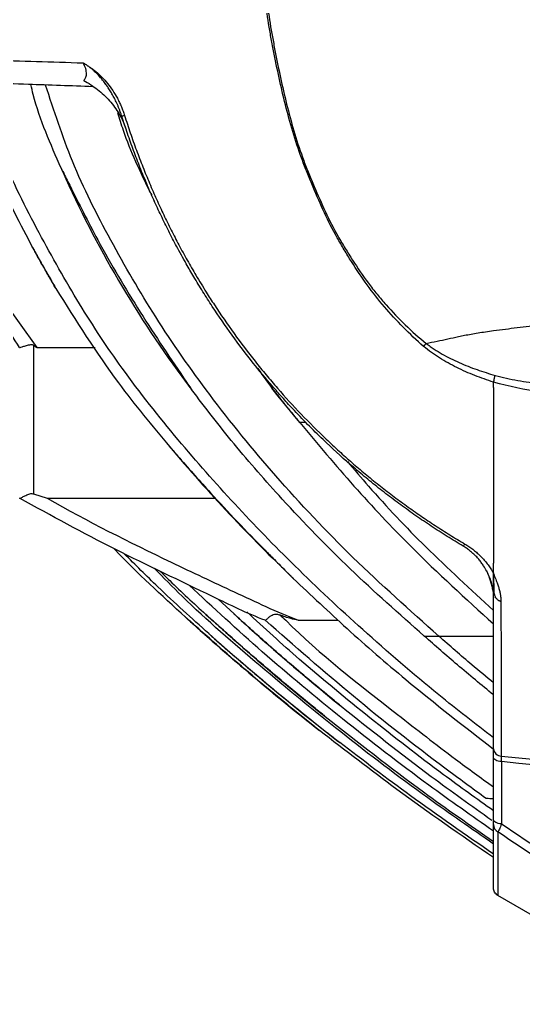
# Model space of a CAD drawing. Extents: x 9.3 to 87.2, y 1.1 to 68.8.
# Drawn here: x 11.932 to 13.678, y 23.251 to 26.644 of the extents above; entities that cross this region are included whole.
import ezdxf

# ---------------------------------------------------------------- set-up
doc = ezdxf.new("R2010")
doc.units = 0
doc.header["$MEASUREMENT"] = 0
doc.layers.add('OBJECT', color=7, linetype='CONTINUOUS')

msp = doc.modelspace()

# ---------------------------------------------------------------- linework, layer by layer
at = {"layer": 'OBJECT'}
for p, q in [((12.4009, 26.0118), (12.3896, 26.0348)), ((11.9806, 25.5153), (11.9806, 24.9998)), ((11.9927, 25.5072), (12.1937, 25.5072)), ((13.5744, 25.3688), (13.5744, 25.3872)), ((12.903, 25.2469), (12.9031, 25.2469)), ((12.9241, 25.2468), (12.9032, 25.2468)), ((11.9806, 24.9998), (12.0284, 24.9845)), ((12.0284, 24.9845), (12.6121, 24.9845)), ((13.5743, 24.7251), (13.5744, 24.7233)), ((12.6207, 24.6351), (12.6755, 24.5835)), ((12.5167, 24.5642), (12.5141, 24.5666)), ((12.8973, 24.5617), (13.0366, 24.5617)), ((13.3346, 24.507), (13.3346, 24.507)), ((13.3848, 24.507), (13.5744, 24.507)), ((13.0356, 24.1428), (13.0415, 24.1382)), ((13.039, 24.1401), (13.0356, 24.1428)), ((13.5744, 23.8716), (13.5744, 24.0871)), ((13.5744, 23.6343), (13.5744, 23.8535)), ((13.5894, 23.8283), (13.5894, 23.6083))]:
    msp.add_line(p, q, dxfattribs=at)
at = {"layer": 'OBJECT', "flags": 128}
for points in [[(11.5301, 26.4341), (11.5921, 26.2349), (11.669, 26.044), (11.7607, 25.8597), (11.8696, 25.6787), (11.9927, 25.5072), (11.9927, 25.5072), (11.9927, 25.5072)], [(12.0817, 26.1165), (12.0817, 26.1165), (12.0817, 26.1165), (12.0818, 26.1165), (12.0818, 26.1166), (12.0819, 26.1166), (12.082, 26.1166), (12.0822, 26.1167), (12.0823, 26.1168)], [(12.3896, 26.0348), (12.3896, 26.0348), (12.3896, 26.0348), (12.3896, 26.0348), (12.3897, 26.0348), (12.3898, 26.0349), (12.3899, 26.0349), (12.39, 26.035), (12.3902, 26.0351)], [(12.5099, 25.3857), (12.5099, 25.3857), (12.51, 25.3858), (12.5101, 25.3858), (12.5102, 25.3859), (12.5103, 25.3861), (12.5105, 25.3862), (12.5108, 25.3864), (12.511, 25.3866)], [(12.903, 25.2469), (12.8285, 25.3382), (12.8068, 25.3659)], [(13.0356, 24.1428), (13.0356, 24.1428), (13.0356, 24.1428), (13.0356, 24.1428), (13.0356, 24.1428), (13.0356, 24.1428), (13.0356, 24.1428), (13.0356, 24.1428), (13.0356, 24.1428)], [(13.6018, 24.0717), (13.5963, 24.0722), (13.5911, 24.0732), (13.5864, 24.0747), (13.5823, 24.0767), (13.5789, 24.0789), (13.5764, 24.0815), (13.5749, 24.0843), (13.5744, 24.0871)], [(13.6018, 24.0717), (13.6018, 24.0203), (13.6017, 23.8562)], [(13.6017, 23.8562), (13.5963, 23.8567), (13.5911, 23.8577), (13.5864, 23.8592), (13.5823, 23.8611), (13.5789, 23.8634), (13.5764, 23.866), (13.5749, 23.8687), (13.5744, 23.8716)], [(14.2081, 23.2511), (13.65, 23.5733), (13.5894, 23.6083)]]:
    msp.add_lwpolyline(points, dxfattribs=at)
at = {"layer": 'OBJECT'}
for centre, radius, start, end in [((14.3294, 27.1138), 2.459, 203.6294, 203.9262), ((15.5314, 27.6471), 3.774, 203.9262, 216.8122), ((14.5914, 27.1138), 2.452, 205.8148, 206.107), ((15.3924, 27.6998), 3.882, 208.3968, 210.8065), ((16.8564, 28.6387), 5.429, 216.8122, 217.1275), ((16.8614, 28.8708), 5.7605, 220.05793, 226.28688), ((16.8244, 29.3176), 6.415, 227.70999, 227.81657), ((12.544, 24.5394), 0.0369, 137.7197, 137.8717), ((18.3044, 30.9508), 8.619, 227.81657, 231.77683), ((18.1694, 30.6957), 8.285, 227.5515, 231.31824), ((18.0194, 30.4073), 7.904, 227.46061, 231.0136), ((18.2764, 30.8932), 8.546, 228.26895, 232.17528), ((13.6016, 24.1185), 0.0273, 184.7774, 269.202), ((13.6033, 23.8536), 0.0289, 180.345, 241.1946)]:
    msp.add_arc(centre, radius, start, end, dxfattribs=at)
for points, knots in [([(13.3323, 25.5112), (13.2832, 25.5534), (13.2383, 25.5995), (13.1756, 25.673), (13.1555, 25.6982), (13.1174, 25.7505), (13.0995, 25.7774), (13.0738, 25.8184), (13.0654, 25.8321), (13.0489, 25.8598), (13.0408, 25.8738), (13.0169, 25.9159), (13.0023, 25.9448), (12.975, 26.0034), (12.9623, 26.0331), (12.9436, 26.0779), (12.9374, 26.0928), (12.925, 26.1227), (12.919, 26.1378), (12.902, 26.1832), (12.8918, 26.2137), (12.8731, 26.2751), (12.8645, 26.3059), (12.8407, 26.3988), (12.8271, 26.4612), (12.8116, 26.5395), (12.8086, 26.5552), (12.8027, 26.5866), (12.7997, 26.6023), (12.7917, 26.6495), (12.7873, 26.6812), (12.7754, 26.7765), (12.7697, 26.8405), (12.7643, 26.9045)], [0, 0, 0, 0, 0.125, 0.125, 0.1875, 0.1875, 0.25, 0.25, 0.28125, 0.28125, 0.3125, 0.3125, 0.375, 0.375, 0.4375, 0.4375, 0.46875, 0.46875, 0.5, 0.5, 0.5625, 0.5625, 0.625, 0.625, 0.75, 0.75, 0.78125, 0.78125, 0.8125, 0.8125, 0.875, 0.875, 1, 1, 1, 1]), ([(12.7704, 26.9047), (12.7757, 26.8409), (12.7812, 26.7771), (12.7927, 26.6821), (12.797, 26.6505), (12.8048, 26.6034), (12.8077, 26.5877), (12.8135, 26.5564), (12.8164, 26.5408), (12.8317, 26.4627), (12.845, 26.4005), (12.8685, 26.3078), (12.877, 26.2771), (12.8955, 26.2158), (12.9056, 26.1854), (12.9225, 26.1401), (12.9284, 26.1251), (12.9407, 26.0953), (12.947, 26.0805), (12.9657, 26.0361), (12.9784, 26.0066), (13.0056, 25.9485), (13.0202, 25.92), (13.044, 25.8783), (13.0523, 25.8645), (13.0689, 25.8371), (13.0774, 25.8234), (13.1034, 25.7829), (13.1215, 25.7562), (13.1507, 25.7173), (13.1606, 25.7046), (13.1811, 25.6796), (13.1916, 25.6674), (13.2449, 25.6071), (13.291, 25.5621), (13.3413, 25.5212)], [0, 0, 0, 0, 0.125, 0.125, 0.1875, 0.1875, 0.21875, 0.21875, 0.25, 0.25, 0.375, 0.375, 0.4375, 0.4375, 0.5, 0.5, 0.53125, 0.53125, 0.5625, 0.5625, 0.625, 0.625, 0.6875, 0.6875, 0.71875, 0.71875, 0.75, 0.75, 0.8125, 0.8125, 0.84375, 0.84375, 0.875, 0.875, 1, 1, 1, 1]), ([(11.0295, 26.5294), (11.0674, 26.5282), (11.1065, 26.5269), (11.187, 26.5242), (11.2284, 26.5229), (11.356, 26.5187), (11.4456, 26.5158), (11.5868, 26.5113), (11.635, 26.5098), (11.7334, 26.5066), (11.7835, 26.5051), (11.9369, 26.5003), (12.0429, 26.497), (12.1525, 26.4938)], [0, 0, 0, 0, 0.125, 0.125, 0.25, 0.25, 0.5, 0.5, 0.625, 0.625, 0.75, 0.75, 1, 1, 1, 1]), ([(12.1525, 26.4938), (12.1558, 26.4918), (12.1622, 26.488), (12.1715, 26.482), (12.1804, 26.4759), (12.1888, 26.4697), (12.2015, 26.4597), (12.218, 26.4446), (12.2376, 26.4227), (12.2555, 26.3982), (12.2689, 26.3756), (12.2785, 26.3566), (12.2851, 26.3419), (12.291, 26.3269), (12.2944, 26.3166), (12.2961, 26.3115)], [0, 0, 0, 0, 0.0534035, 0.1046877, 0.1539175, 0.2011654, 0.2465125, 0.3711705, 0.4935491, 0.6196355, 0.7455236, 0.809753, 0.8733656, 0.9366935, 1, 1, 1, 1]), ([(12.2867, 26.3084), (12.2855, 26.312), (12.2832, 26.3192), (12.2794, 26.3296), (12.2755, 26.3395), (12.2714, 26.349), (12.2673, 26.3581), (12.2631, 26.3667), (12.2589, 26.3748), (12.2547, 26.3826), (12.2505, 26.39), (12.2462, 26.3971), (12.242, 26.4037), (12.2378, 26.4101), (12.232, 26.4184), (12.2247, 26.4283), (12.2154, 26.4399), (12.2059, 26.4505), (12.1957, 26.4609), (12.1853, 26.4703), (12.1747, 26.4789), (12.1639, 26.4868), (12.1564, 26.4914), (12.1525, 26.4938)], [0, 0, 0, 0, 0.046804, 0.091943, 0.135473, 0.177451, 0.217931, 0.256968, 0.294618, 0.330933, 0.365968, 0.399776, 0.43241, 0.463922, 0.494366, 0.560078, 0.618916, 0.684165, 0.744862, 0.811311, 0.872335, 0.934064, 1, 1, 1, 1]), ([(12.1547, 26.4326), (12.1571, 26.4351), (12.1592, 26.438), (12.1626, 26.4451), (12.1639, 26.4494), (12.1644, 26.4602), (12.1635, 26.4667), (12.1593, 26.4806), (12.1561, 26.4874), (12.1525, 26.4938)], [0, 0, 0, 0, 0.25, 0.25, 0.5, 0.5, 0.75, 0.75, 1, 1, 1, 1]), ([(12.1867, 26.4112), (12.1112, 26.4139), (11.9401, 26.4198), (11.6769, 26.429), (11.3969, 26.4388), (11.2265, 26.4448), (11.1409, 26.4477)], [0, 0, 0, 0, 0.1876999, 0.425336, 0.7116642, 1, 1, 1, 1]), ([(11.9324, 25.5072), (11.9324, 25.5072), (11.8934, 25.5696), (11.8012, 25.685), (11.6923, 25.8802), (11.5966, 26.0837), (11.5235, 26.2694), (11.496, 26.3895), (11.4854, 26.4357)], [0, 0, 0, 0, 0.000003, 0.212679, 0.425355, 0.64421, 0.863065, 1, 1, 1, 1]), ([(12.1547, 26.4326), (12.1713, 26.4235), (12.1872, 26.4132), (12.2098, 26.3956), (12.2171, 26.3894), (12.231, 26.3764), (12.2376, 26.3696), (12.2564, 26.3485), (12.2675, 26.3332), (12.2869, 26.3002), (12.2949, 26.2828), (12.301, 26.2646)], [0, 0, 0, 0, 0.25, 0.25, 0.375, 0.375, 0.5, 0.5, 0.75, 0.75, 1, 1, 1, 1]), ([(11.7362, 26.4269), (11.7414, 26.4061), (11.7696, 26.2928), (11.8485, 26.0992), (11.9351, 25.9343), (11.9775, 25.8536)], [0, 0, 0, 0, 0.103465, 0.561341, 1, 1, 1, 1]), ([(13.5744, 24.1542), (13.5109, 24.2034), (13.3558, 24.3235), (13.126, 24.5222), (12.8901, 24.743), (12.6767, 24.9625), (12.4761, 25.1907), (12.2935, 25.4202), (12.1346, 25.6614), (11.9959, 25.9083), (11.8675, 26.1608), (11.8127, 26.3409), (11.787, 26.4252)], [0, 0, 0, 0, 0.0821285, 0.2004023, 0.3102851, 0.4121531, 0.5131902, 0.6206654, 0.7115031, 0.8080168, 0.9101123, 1, 1, 1, 1]), ([(12.0766, 26.1282), (12.0397, 26.2119), (11.998, 26.3067), (11.974, 26.407), (11.9712, 26.4187)], [0, 0, 0, 0, 0.883052, 1, 1, 1, 1]), ([(13.3848, 24.507), (13.2843, 24.5964), (13.0867, 24.7723), (12.8223, 25.0532), (12.5946, 25.3325), (12.4037, 25.6057), (12.2464, 25.8766), (12.1119, 26.1427), (12.0515, 26.328), (12.0224, 26.417)], [0, 0, 0, 0, 0.1698541, 0.3338841, 0.4865345, 0.6245535, 0.7542129, 0.8820087, 1, 1, 1, 1]), ([(12.2718, 26.3217), (12.278, 26.3013), (12.3068, 26.2062), (12.3501, 26.1164), (12.3841, 26.046)], [0, 0, 0, 0, 0.214782, 1, 1, 1, 1]), ([(12.2961, 26.3115), (12.2932, 26.3106), (12.2908, 26.3098), (12.2875, 26.3087), (12.2867, 26.3084), (12.2867, 26.3084)], [0, 0, 0, 0, 0.5, 0.5, 1, 1, 1, 1]), ([(13.4692, 24.8188), (13.4599, 24.8244), (13.4413, 24.8355), (13.4136, 24.8526), (13.3862, 24.8701), (13.359, 24.8878), (13.3321, 24.9058), (13.3055, 24.9242), (13.2791, 24.9428), (13.253, 24.9617), (13.2272, 24.9809), (13.2016, 25.0003), (13.1764, 25.0201), (13.1513, 25.0401), (13.1266, 25.0604), (13.1022, 25.081), (13.0538, 25.1226), (12.9775, 25.1924), (12.8998, 25.2713), (12.8424, 25.3341), (12.7965, 25.3864), (12.7378, 25.4574), (12.6681, 25.5494), (12.6108, 25.6325), (12.5672, 25.7005), (12.5372, 25.7497), (12.5068, 25.8022), (12.4777, 25.855), (12.4487, 25.9108), (12.4224, 25.9644), (12.397, 26.0192), (12.3726, 26.075), (12.3493, 26.1318), (12.3272, 26.1897), (12.3061, 26.2486), (12.2932, 26.2884), (12.2867, 26.3084)], [0, 0, 0, 0, 0.016785, 0.03354, 0.050266, 0.066963, 0.083631, 0.100271, 0.116883, 0.133466, 0.150022, 0.16655, 0.183051, 0.199525, 0.215973, 0.232393, 0.248788, 0.3144, 0.391844, 0.419474, 0.445633, 0.499183, 0.561506, 0.623727, 0.654865, 0.686003, 0.712726, 0.748473, 0.778937, 0.809679, 0.8407, 0.872001, 0.903582, 0.935441, 0.967581, 1, 1, 1, 1]), ([(12.2961, 26.3115), (12.2993, 26.3013), (12.3058, 26.281), (12.316, 26.2507), (12.3264, 26.2208), (12.3372, 26.1912), (12.3482, 26.1619), (12.3594, 26.133), (12.3709, 26.1045), (12.3826, 26.0763), (12.3946, 26.0484), (12.4068, 26.0209), (12.4192, 25.9937), (12.4318, 25.9669), (12.4446, 25.9404), (12.4576, 25.9142), (12.4708, 25.8884), (12.4892, 25.8534), (12.5132, 25.8096), (12.5448, 25.7547), (12.5761, 25.7033), (12.6195, 25.6356), (12.6749, 25.555), (12.7357, 25.4748), (12.7865, 25.4121), (12.8391, 25.3504), (12.9075, 25.2754), (12.9796, 25.2034), (13.0389, 25.1482), (13.0841, 25.1079), (13.1298, 25.0691), (13.1766, 25.0311), (13.2243, 24.9941), (13.2728, 24.9583), (13.3221, 24.9235), (13.3724, 24.8899), (13.4234, 24.8573), (13.458, 24.8365), (13.4753, 24.8261)], [0, 0, 0, 0, 0.016581, 0.033042, 0.049381, 0.065601, 0.081702, 0.097684, 0.113549, 0.129297, 0.144927, 0.160442, 0.175841, 0.191124, 0.206293, 0.221347, 0.236287, 0.251113, 0.282571, 0.313483, 0.349046, 0.375704, 0.437887, 0.500148, 0.531365, 0.562666, 0.625533, 0.688314, 0.720165, 0.750775, 0.781856, 0.812934, 0.844021, 0.875127, 0.906266, 0.937449, 0.968689, 1, 1, 1, 1]), ([(12.0766, 26.1282), (12.0766, 26.128), (12.0768, 26.1275), (12.0781, 26.1251), (12.08, 26.1213), (12.0816, 26.1181), (12.0823, 26.1168)], [0, 0, 0, 0, 0.11024, 0.273224, 0.706612, 1, 1, 1, 1]), ([(12.0823, 26.1168), (12.0902, 26.101), (12.1295, 26.0226), (12.2133, 25.8557), (12.3234, 25.6697), (12.4297, 25.5071), (12.4839, 25.4268), (12.511, 25.3866)], [0, 0, 0, 0, 0.06317, 0.314244, 0.656134, 0.827761, 1, 1, 1, 1]), ([(12.3841, 26.046), (12.3841, 26.046), (12.3841, 26.0459), (12.3846, 26.045), (12.3861, 26.0424), (12.3882, 26.0387), (12.3898, 26.0358), (12.3902, 26.0351)], [0, 0, 0, 0, 0.0737799, 0.1689513, 0.3352574, 0.8334985, 1, 1, 1, 1]), ([(11.9775, 25.8536), (11.9775, 25.8536), (11.9775, 25.8535), (11.9776, 25.8533), (11.9781, 25.8525), (11.9803, 25.8485), (11.99, 25.8312), (12.005, 25.8046), (12.0219, 25.7747), (12.0339, 25.7538), (12.0419, 25.7397), (12.0473, 25.7303), (12.0509, 25.724), (12.0534, 25.7198), (12.055, 25.717), (12.0561, 25.7151), (12.0568, 25.7138), (12.0573, 25.713), (12.0577, 25.7124), (12.0579, 25.712), (12.0581, 25.7117), (12.0581, 25.7116), (12.0581, 25.7116), (12.0581, 25.7116)], [0, 0, 0, 0, 0.00179, 0.004142, 0.008453, 0.02314, 0.09304, 0.370848, 0.576813, 0.71516, 0.808073, 0.870488, 0.912446, 0.940688, 0.959738, 0.972628, 0.981392, 0.987396, 0.991559, 0.995982, 0.997755, 0.999226, 1, 1, 1, 1]), ([(12.0581, 25.7116), (12.0581, 25.7116), (12.0581, 25.7117), (12.058, 25.7118), (12.0577, 25.7124), (12.0559, 25.7155), (12.0483, 25.7286), (12.0345, 25.7526), (12.0181, 25.7815), (12.0046, 25.8054), (11.9956, 25.8214), (11.9895, 25.8321), (11.9855, 25.8393), (11.9828, 25.8442), (11.9809, 25.8474), (11.9797, 25.8496), (11.9789, 25.8511), (11.9783, 25.8521), (11.9779, 25.8529), (11.9776, 25.8533), (11.9775, 25.8535), (11.9775, 25.8536), (11.9775, 25.8536)], [0, 0, 0, 0, 0.001328, 0.003073, 0.006295, 0.017478, 0.071213, 0.284801, 0.51844, 0.675322, 0.780747, 0.851666, 0.899436, 0.931673, 0.953487, 0.968304, 0.978429, 0.98541, 0.992312, 0.995259, 0.998238, 1, 1, 1, 1]), ([(12.0581, 25.7116), (12.1276, 25.6006), (12.2473, 25.4093), (12.3917, 25.2361), (12.4523, 25.1635)], [0, 0, 0, 0, 0.580628, 1, 1, 1, 1]), ([(13.3413, 25.5212), (13.3538, 25.5238), (13.3787, 25.529), (13.4161, 25.537), (13.4477, 25.544), (13.4745, 25.5497), (13.497, 25.5538), (13.5213, 25.5579), (13.5473, 25.5619), (13.579, 25.5662), (13.6157, 25.571), (13.6567, 25.5763), (13.6961, 25.5813), (13.7353, 25.5866), (13.776, 25.5924), (13.8204, 25.599), (13.8699, 25.6069), (13.9256, 25.6164), (13.9901, 25.6278), (14.0578, 25.6402), (14.1174, 25.6512), (14.1573, 25.6585), (14.1803, 25.6629), (14.1951, 25.6653), (14.2102, 25.6677), (14.2253, 25.6702), (14.2438, 25.673), (14.2657, 25.6766), (14.2824, 25.6797), (14.2907, 25.6813)], [0, 0, 0, 0, 0.040454, 0.080876, 0.12127, 0.143512, 0.167414, 0.192978, 0.220205, 0.249095, 0.291419, 0.33375, 0.376088, 0.413308, 0.455601, 0.502972, 0.552415, 0.611203, 0.679356, 0.756898, 0.826467, 0.868762, 0.883758, 0.899552, 0.915361, 0.931184, 0.947021, 0.973443, 1, 1, 1, 1]), ([(11.9324, 25.5072), (11.9327, 25.5072), (11.9336, 25.5074), (11.9406, 25.5095), (11.9525, 25.5131), (11.9647, 25.5166), (11.9735, 25.5179), (11.9781, 25.5171), (11.9798, 25.5159), (11.9806, 25.5153)], [0, 0, 0, 0, 0.163741, 0.386118, 0.608716, 0.822609, 0.920761, 0.960366, 1, 1, 1, 1]), ([(11.9927, 25.5072), (11.9922, 25.5073), (11.9897, 25.5078), (11.9858, 25.511), (11.9825, 25.5137), (11.9806, 25.5153)], [0, 0, 0, 0, 0.115734, 0.510756, 1, 1, 1, 1]), ([(13.3413, 25.5212), (13.3435, 25.5195), (13.3457, 25.5178), (13.3502, 25.5144), (13.3524, 25.5128), (13.3592, 25.5079), (13.3638, 25.5047), (13.3776, 25.4956), (13.3871, 25.4898), (13.4158, 25.4735), (13.4356, 25.4638), (13.4759, 25.4459), (13.4966, 25.4378), (13.5382, 25.4231), (13.5592, 25.4166), (13.5803, 25.4106)], [0, 0, 0, 0, 0.03125, 0.03125, 0.0625, 0.0625, 0.125, 0.125, 0.25, 0.25, 0.5, 0.5, 0.75, 0.75, 1, 1, 1, 1]), ([(13.5744, 25.3872), (13.5526, 25.3941), (13.531, 25.4018), (13.4885, 25.4185), (13.4675, 25.4277), (13.4266, 25.4478), (13.4068, 25.4588), (13.3683, 25.483), (13.3497, 25.4962), (13.3323, 25.5112)], [0, 0, 0, 0, 0.25, 0.25, 0.5, 0.5, 0.75, 0.75, 1, 1, 1, 1]), ([(12.7564, 25.4359), (12.7774, 25.4065), (12.812, 25.3582), (12.856, 25.3039), (12.8807, 25.2737), (12.8925, 25.2595), (12.8984, 25.2525), (12.9012, 25.2492), (12.9023, 25.2478), (12.9027, 25.2473), (12.9029, 25.2471), (12.903, 25.247), (12.9031, 25.2469)], [0, 0, 0, 0, 0.453279, 0.744105, 0.876181, 0.942218, 0.975236, 0.991746, 0.995873, 0.997937, 0.998969, 1, 1, 1, 1]), ([(12.511, 25.3866), (12.516, 25.3792), (12.5215, 25.3712), (12.5266, 25.3637), (12.5274, 25.3625), (12.5278, 25.362), (12.5278, 25.3619), (12.5279, 25.3618)], [0, 0, 0, 0, 0.808259, 0.877491, 0.947193, 0.979057, 1, 1, 1, 1]), ([(13.5744, 25.3873), (13.5758, 25.3924), (13.577, 25.3969), (13.579, 25.4049), (13.5798, 25.4081), (13.5803, 25.4106)], [0, 0, 0, 0, 0.5, 0.5, 1, 1, 1, 1]), ([(13.9018, 25.3449), (13.8468, 25.3446), (13.792, 25.3475), (13.6828, 25.3608), (13.6285, 25.3711), (13.5744, 25.3873)], [0, 0, 0, 0, 0.5, 0.5, 1, 1, 1, 1]), ([(13.5803, 25.4106), (13.6063, 25.4035), (13.6323, 25.3977), (13.6844, 25.3883), (13.7105, 25.3846), (13.7887, 25.376), (13.8409, 25.3738), (13.8931, 25.3745)], [0, 0, 0, 0, 0.25, 0.25, 0.5, 0.5, 1, 1, 1, 1]), ([(13.3344, 24.5072), (13.2479, 24.5837), (13.0769, 24.7349), (12.8593, 24.9599), (12.6762, 25.1679), (12.5763, 25.2985), (12.5279, 25.3618)], [0, 0, 0, 0, 0.2943602, 0.581245, 0.7968207, 1, 1, 1, 1]), ([(12.9031, 25.2469), (12.9031, 25.2469), (12.9031, 25.2468), (12.9032, 25.2468), (12.9032, 25.2468)], [0, 0, 0, 0, 0.559654, 1, 1, 1, 1]), ([(12.9032, 25.2468), (12.9651, 25.173), (13.0888, 25.0254), (13.3101, 24.7896), (13.4778, 24.6369), (13.5744, 24.549)], [0, 0, 0, 0, 0.2980689, 0.5959884, 1, 1, 1, 1]), ([(12.4523, 25.1635), (12.4523, 25.1635), (12.4523, 25.1635), (12.4525, 25.1633), (12.4531, 25.1626), (12.4559, 25.1594), (12.4673, 25.1462), (12.5134, 25.0932), (12.588, 25.0093), (12.6868, 24.9031), (12.7612, 24.8265), (12.8116, 24.7757), (12.8344, 24.7528), (12.8498, 24.7376), (12.8601, 24.7273), (12.867, 24.7205), (12.8716, 24.7159), (12.8747, 24.7128), (12.8768, 24.7108), (12.8782, 24.7094), (12.8792, 24.7084), (12.8799, 24.7077), (12.8803, 24.7073), (12.8805, 24.7071), (12.8806, 24.707), (12.8806, 24.707), (12.8806, 24.707)], [0, 0, 0, 0, 0.000459, 0.001037, 0.002137, 0.006183, 0.022225, 0.08612, 0.341385, 0.558432, 0.778026, 0.850866, 0.899686, 0.932427, 0.954405, 0.969173, 0.979112, 0.985817, 0.990355, 0.993443, 0.995561, 0.997451, 0.99862, 0.999247, 0.999765, 1, 1, 1, 1]), ([(13.068, 25.1126), (13.0923, 25.0839), (13.1788, 24.9816), (13.3448, 24.806), (13.4952, 24.6685), (13.5744, 24.5961)], [0, 0, 0, 0, 0.155856, 0.555246, 1, 1, 1, 1]), ([(11.9324, 24.9845), (11.9329, 24.9846), (11.934, 24.9849), (11.9415, 24.9886), (11.9534, 24.9944), (11.9649, 24.9993), (11.9744, 25.0015), (11.9788, 25.0003), (11.9806, 24.9998)], [0, 0, 0, 0, 0.160557, 0.397551, 0.622626, 0.827297, 0.925477, 1, 1, 1, 1]), ([(12.7836, 24.5617), (12.7836, 24.5617), (12.7212, 24.5851), (12.549, 24.6703), (12.262, 24.8043), (12.0423, 24.9244), (11.9324, 24.9845)], [0, 0, 0, 0, 0.000003, 0.210371, 0.604925, 1, 1, 1, 1]), ([(12.0284, 24.9845), (12.0284, 24.9845), (12.1681, 24.9047), (12.3844, 24.7964), (12.6761, 24.66), (12.8224, 24.5916), (12.8973, 24.5617), (12.8973, 24.5617)], [0, 0, 0, 0, 0.000002, 0.499419, 0.749645, 0.999998, 1, 1, 1, 1]), ([(12.5078, 24.5721), (12.4243, 24.6482), (12.3395, 24.7255), (12.2608, 24.8088), (12.2596, 24.8101)], [0, 0, 0, 0, 0.984931, 1, 1, 1, 1]), ([(13.4753, 24.8261), (13.4737, 24.8237), (13.4722, 24.8217), (13.4701, 24.8192), (13.4694, 24.8186), (13.4692, 24.8188)], [0, 0, 0, 0, 0.5, 0.5, 1, 1, 1, 1]), ([(13.5706, 24.6743), (13.57, 24.677), (13.5689, 24.6824), (13.5669, 24.6903), (13.5647, 24.6978), (13.5623, 24.705), (13.5582, 24.7163), (13.5515, 24.7313), (13.542, 24.748), (13.5324, 24.7618), (13.5235, 24.7731), (13.5139, 24.7837), (13.5036, 24.7936), (13.4927, 24.8028), (13.4813, 24.8113), (13.4732, 24.8163), (13.4692, 24.8188)], [0, 0, 0, 0, 0.05589, 0.109189, 0.159906, 0.208053, 0.253641, 0.384728, 0.504777, 0.583141, 0.658376, 0.730797, 0.800758, 0.868654, 0.934913, 1, 1, 1, 1]), ([(13.4753, 24.8261), (13.4777, 24.8247), (13.4824, 24.8218), (13.4892, 24.8173), (13.496, 24.8126), (13.5026, 24.8077), (13.509, 24.8026), (13.5153, 24.7973), (13.5215, 24.7918), (13.5275, 24.7861), (13.5355, 24.778), (13.5451, 24.7673), (13.5558, 24.7538), (13.5657, 24.7397), (13.5715, 24.73), (13.5744, 24.7251)], [0, 0, 0, 0, 0.054322, 0.108661, 0.163139, 0.217878, 0.272998, 0.328615, 0.384841, 0.441785, 0.499551, 0.620756, 0.744067, 0.870246, 1, 1, 1, 1]), ([(12.5879, 24.5155), (12.5286, 24.5689), (12.4287, 24.6589), (12.3336, 24.754), (12.295, 24.7926)], [0, 0, 0, 0, 0.593754, 1, 1, 1, 1]), ([(13.5744, 23.7863), (13.4982, 23.8391), (13.3183, 23.9637), (13.0481, 24.169), (12.7646, 24.4027), (12.5478, 24.591), (12.4309, 24.7097), (12.399, 24.7421)], [0, 0, 0, 0, 0.183206, 0.432806, 0.670712, 0.9099, 1, 1, 1, 1]), ([(13.5498, 24.7338), (13.5552, 24.7223), (13.5646, 24.7023), (13.5684, 24.6828), (13.57, 24.6744)], [0, 0, 0, 0, 0.572111, 1, 1, 1, 1]), ([(12.4197, 24.7321), (12.4306, 24.7211), (12.4817, 24.6696), (12.5354, 24.6208), (12.5776, 24.5823)], [0, 0, 0, 0, 0.213346, 1, 1, 1, 1]), ([(12.8806, 24.707), (12.9423, 24.6487), (13.0695, 24.5285), (13.2994, 24.329), (13.4725, 24.1944), (13.5746, 24.1151)], [0, 0, 0, 0, 0.27915, 0.575117, 1, 1, 1, 1]), ([(13.5744, 24.7233), (13.577, 24.7169), (13.5818, 24.705), (13.5878, 24.6888), (13.5925, 24.6749), (13.5959, 24.6622), (13.5984, 24.6498), (13.5999, 24.6381), (13.6001, 24.6305), (13.6002, 24.6268)], [0, 0, 0, 0, 0.200388, 0.367105, 0.500152, 0.633448, 0.760961, 0.883019, 1, 1, 1, 1]), ([(13.5744, 24.6595), (13.5744, 24.6604), (13.5744, 24.6622), (13.5744, 24.6649), (13.5744, 24.6676), (13.5744, 24.6703), (13.5744, 24.673), (13.5744, 24.6757), (13.5744, 24.6785), (13.5744, 24.6813), (13.5744, 24.6842), (13.5744, 24.6871), (13.5744, 24.6901), (13.5744, 24.6931), (13.5744, 24.6962), (13.5744, 24.6994), (13.5744, 24.7026), (13.5744, 24.7052), (13.5744, 24.707), (13.5744, 24.7081), (13.5744, 24.7091), (13.5744, 24.7102), (13.5744, 24.7113), (13.5744, 24.7124), (13.5744, 24.7134), (13.5744, 24.7145), (13.5744, 24.7156), (13.5744, 24.7167), (13.5744, 24.7178), (13.5744, 24.7189), (13.5744, 24.72), (13.5744, 24.7211), (13.5744, 24.7222), (13.5744, 24.723), (13.5744, 24.7233)], [0, 0, 0, 0, 0.047818, 0.095637, 0.143455, 0.191273, 0.239092, 0.28691, 0.334728, 0.382546, 0.430365, 0.478183, 0.526001, 0.57382, 0.621638, 0.669456, 0.717275, 0.765093, 0.779775, 0.794456, 0.809138, 0.82382, 0.838501, 0.853183, 0.867865, 0.882546, 0.897228, 0.91191, 0.926592, 0.941273, 0.955955, 0.970637, 0.985318, 1, 1, 1, 1]), ([(13.5767, 24.6533), (13.5767, 24.6543), (13.5767, 24.6563), (13.5768, 24.6593), (13.5768, 24.6624), (13.5768, 24.6654), (13.5768, 24.6685), (13.5767, 24.6716), (13.5766, 24.6747), (13.5766, 24.6778), (13.5765, 24.681), (13.5763, 24.6843), (13.5762, 24.6875), (13.5761, 24.6909), (13.5759, 24.6943), (13.5758, 24.6977), (13.5756, 24.7013), (13.5754, 24.704), (13.5753, 24.706), (13.5753, 24.7071), (13.5752, 24.7082), (13.5752, 24.7094), (13.5751, 24.7105), (13.575, 24.7117), (13.575, 24.7128), (13.5749, 24.714), (13.5748, 24.7151), (13.5748, 24.7163), (13.5747, 24.7175), (13.5747, 24.7187), (13.5746, 24.7198), (13.5745, 24.721), (13.5745, 24.7222), (13.5744, 24.723), (13.5744, 24.7233)], [0, 0, 0, 0, 0.047818, 0.095637, 0.143455, 0.191273, 0.239092, 0.28691, 0.334728, 0.382546, 0.430365, 0.478183, 0.526001, 0.57382, 0.621638, 0.669456, 0.717275, 0.765093, 0.779775, 0.794456, 0.809138, 0.82382, 0.838501, 0.853183, 0.867865, 0.882546, 0.897228, 0.91191, 0.926592, 0.941273, 0.955955, 0.970637, 0.985318, 1, 1, 1, 1]), ([(13.5744, 23.8307), (13.4993, 23.8834), (13.3213, 24.0084), (13.054, 24.2155), (12.7759, 24.4455), (12.6037, 24.6055), (12.5199, 24.6834)], [0, 0, 0, 0, 0.202812, 0.480692, 0.747216, 1, 1, 1, 1]), ([(13.5744, 24.6595), (13.5736, 24.6619), (13.5721, 24.6668), (13.5711, 24.6718), (13.5706, 24.6743)], [0, 0, 0, 0, 0.496811, 1, 1, 1, 1]), ([(13.5744, 24.1162), (13.5744, 24.1605), (13.5744, 24.2633), (13.5744, 24.4428), (13.5744, 24.5883), (13.5744, 24.6595)], [0, 0, 0, 0, 0.278339, 0.646551, 1, 1, 1, 1]), ([(13.5767, 24.6533), (13.5776, 24.6501), (13.5788, 24.6469), (13.5805, 24.6437), (13.5806, 24.6434), (13.5807, 24.6432)], [0.3137582, 0.3137582, 0.3137582, 0.3137582, 0.5, 0.5, 0.5156324, 0.5156324, 0.5156324, 0.5156324]), ([(13.6002, 24.6268), (13.5993, 24.627), (13.5974, 24.6275), (13.5947, 24.6286), (13.5918, 24.6303), (13.5886, 24.6327), (13.5866, 24.6349), (13.5856, 24.636)], [0, 0, 0, 0, 0.1615011, 0.3279426, 0.5005839, 0.7411722, 1, 1, 1, 1]), ([(13.6002, 24.6268), (13.6004, 24.5252), (13.6006, 24.4298), (13.6009, 24.2957), (13.6009, 24.2525), (13.6011, 24.1693), (13.6012, 24.1294), (13.6012, 24.0911)], [0, 0, 0, 0, 0.5, 0.5, 0.75, 0.75, 1, 1, 1, 1]), ([(12.5078, 24.5721), (12.5078, 24.5721), (12.5079, 24.5721), (12.508, 24.572), (12.5085, 24.5716), (12.5106, 24.5697), (12.5134, 24.5671), (12.5159, 24.5649), (12.5167, 24.5642)], [0, 0, 0, 0, 0.015381, 0.034621, 0.071287, 0.205617, 0.7384, 1, 1, 1, 1]), ([(12.5079, 24.5721), (12.5079, 24.5721), (12.5078, 24.5721), (12.5078, 24.5721), (12.5078, 24.5721)], [0, 0, 0, 0, 0.047211, 1, 1, 1, 1]), ([(12.5167, 24.5642), (12.5277, 24.5544), (12.5825, 24.5055), (12.7263, 24.3792), (12.8651, 24.2641), (12.9616, 24.1876), (12.9666, 24.1836), (12.9691, 24.1816), (12.9703, 24.1806), (12.971, 24.1801), (12.9713, 24.1799), (12.9715, 24.1797), (12.9716, 24.1797), (12.9716, 24.1797), (12.9716, 24.1796), (12.9716, 24.1796), (12.9716, 24.1796)], [0, 0, 0, 0, 0.07413, 0.370417, 0.962866, 0.981376, 0.990631, 0.995259, 0.997573, 0.998484, 0.999396, 0.999751, 0.999871, 0.99993, 0.999979, 1, 1, 1, 1]), ([(12.9716, 24.1796), (12.9716, 24.1796), (12.9716, 24.1796), (12.9716, 24.1797), (12.9716, 24.1797), (12.9715, 24.1797), (12.9715, 24.1797), (12.9714, 24.1798), (12.9712, 24.18), (12.9708, 24.1803), (12.9699, 24.1809), (12.9682, 24.1823), (12.9629, 24.1865), (12.9502, 24.1965), (12.9075, 24.2306), (12.8013, 24.3167), (12.6715, 24.4271), (12.5653, 24.5208), (12.5248, 24.557), (12.5167, 24.5642)], [0, 0, 0, 0, 0.000015, 0.000055, 0.000094, 0.000195, 0.000296, 0.000566, 0.000844, 0.001627, 0.003191, 0.006319, 0.012575, 0.037598, 0.087641, 0.287816, 0.726017, 0.945184, 1, 1, 1, 1]), ([(12.5776, 24.5823), (12.5776, 24.5823), (12.5776, 24.5823), (12.5776, 24.5823), (12.5777, 24.5822), (12.5787, 24.5813), (12.5819, 24.5785), (12.5928, 24.5685), (12.6191, 24.5447), (12.708, 24.4651), (12.8233, 24.3656), (12.9324, 24.2759), (12.9767, 24.24), (12.9878, 24.231), (12.9905, 24.2288), (12.9911, 24.2283), (12.9913, 24.2282), (12.9913, 24.2282), (12.9913, 24.2282), (12.9913, 24.2282)], [0, 0, 0, 0, 0.000047, 0.000145, 0.000382, 0.000852, 0.008349, 0.023311, 0.083154, 0.202832, 0.681059, 0.920233, 0.980043, 0.995013, 0.998781, 0.999562, 0.999787, 0.999908, 1, 1, 1, 1]), ([(12.9913, 24.2282), (12.9913, 24.2282), (12.9913, 24.2282), (12.9913, 24.2282), (12.9911, 24.2283), (12.9904, 24.2289), (12.9875, 24.2312), (12.9759, 24.2406), (12.9295, 24.2782), (12.8195, 24.3688), (12.7042, 24.4685), (12.6166, 24.547), (12.5908, 24.5703), (12.5807, 24.5795), (12.5784, 24.5816), (12.578, 24.582), (12.5778, 24.5822), (12.5777, 24.5823), (12.5776, 24.5823), (12.5776, 24.5823), (12.5776, 24.5823), (12.5776, 24.5823), (12.5776, 24.5823)], [0, 0, 0, 0, 0.000095, 0.000218, 0.000449, 0.001446, 0.005385, 0.021069, 0.083741, 0.334366, 0.804886, 0.922631, 0.98151, 0.996236, 0.998077, 0.998998, 0.999315, 0.999635, 0.999784, 0.999905, 0.999966, 1, 1, 1, 1]), ([(12.6755, 24.5835), (12.6755, 24.5835), (12.6755, 24.5835), (12.6755, 24.5835), (12.6756, 24.5834), (12.6761, 24.583), (12.6781, 24.5812), (12.6862, 24.5738), (12.7187, 24.5443), (12.7996, 24.4717), (12.9007, 24.3842), (12.9907, 24.3093), (13.0303, 24.2769), (13.0444, 24.2654), (13.0458, 24.2643), (13.0464, 24.2638), (13.0466, 24.2636), (13.0467, 24.2636), (13.0467, 24.2636), (13.0467, 24.2636), (13.0467, 24.2636), (13.0467, 24.2636)], [0, 0, 0, 0, 0.000078, 0.00018, 0.000368, 0.001182, 0.004395, 0.017191, 0.068323, 0.272792, 0.681706, 0.886151, 0.988387, 0.994777, 0.997973, 0.999578, 0.999779, 0.999877, 0.999957, 0.999998, 1, 1, 1, 1]), ([(13.0467, 24.2636), (13.0467, 24.2636), (13.0467, 24.2636), (13.0467, 24.2636), (13.0466, 24.2637), (13.0461, 24.2641), (13.0442, 24.2656), (13.0364, 24.272), (13.0052, 24.2974), (12.9285, 24.3609), (12.8417, 24.4351), (12.7622, 24.5052), (12.7207, 24.5425), (12.6938, 24.5669), (12.6825, 24.5772), (12.6789, 24.5805), (12.6771, 24.5821), (12.6762, 24.5829), (12.6758, 24.5833), (12.6756, 24.5835), (12.6755, 24.5835), (12.6755, 24.5835), (12.6755, 24.5835), (12.6755, 24.5835)], [0, 0, 0, 0, 0.0000717, 0.0001662, 0.0003409, 0.001087, 0.0040323, 0.0157605, 0.0626214, 0.2500161, 0.6247789, 0.761342, 0.8979063, 0.9661911, 0.9832622, 0.9917978, 0.9960665, 0.9982017, 0.9992705, 0.9996654, 0.9998644, 0.999964, 1, 1, 1, 1]), ([(13.5744, 23.901), (13.5164, 23.9426), (13.371, 24.0467), (13.1468, 24.2216), (12.9186, 24.4088), (12.7801, 24.5352), (12.7195, 24.5906)], [0, 0, 0, 0, 0.194664, 0.488223, 0.775964, 1, 1, 1, 1]), ([(12.7837, 24.5616), (12.7842, 24.5617), (12.7853, 24.5618), (12.79, 24.5661), (12.7975, 24.5732), (12.8062, 24.5798), (12.815, 24.5832), (12.8243, 24.5832), (12.8304, 24.5813), (12.8338, 24.5803)], [0, 0, 0, 0, 0.1324779, 0.3295842, 0.5254389, 0.6708444, 0.7719754, 0.8727495, 1, 1, 1, 1]), ([(12.8338, 24.5803), (12.8406, 24.5739), (12.8475, 24.5676), (12.8546, 24.5617), (12.8546, 24.5617)], [0, 0, 0, 0, 0.999918, 1, 1, 1, 1]), ([(12.8973, 24.5617), (12.8889, 24.5634), (12.8673, 24.568), (12.8465, 24.5756), (12.8338, 24.5803)], [0, 0, 0, 0, 0.387466, 1, 1, 1, 1]), ([(12.7837, 24.5616), (12.7837, 24.5616), (12.7836, 24.5616), (12.7836, 24.5617), (12.7836, 24.5617)], [0, 0, 0, 0, 0.969894, 1, 1, 1, 1]), ([(13.5493, 23.9436), (13.5014, 23.9786), (13.345, 24.0928), (13.0867, 24.2955), (12.8847, 24.4729), (12.7836, 24.5617)], [0, 0, 0, 0, 0.180796, 0.589987, 1, 1, 1, 1]), ([(12.8546, 24.5617), (12.8546, 24.5617), (12.9739, 24.4423), (13.1762, 24.2879), (13.4176, 24.0974), (13.5303, 24.0161), (13.5744, 23.9842)], [0, 0, 0, 0, 0.000003, 0.548311, 0.823253, 1, 1, 1, 1]), ([(12.5879, 24.5155), (12.5879, 24.5155), (12.5879, 24.5155), (12.5879, 24.5155), (12.5879, 24.5154), (12.588, 24.5154), (12.5882, 24.5152), (12.5887, 24.5148), (12.5911, 24.5126), (12.5977, 24.5068), (12.6207, 24.4864), (12.7092, 24.4088), (12.8395, 24.2988), (12.9666, 24.1969), (13.0241, 24.1518), (13.0356, 24.1428)], [0, 0, 0, 0, 0.000024, 0.000069, 0.000183, 0.00041, 0.000862, 0.001765, 0.00357, 0.018004, 0.046863, 0.162292, 0.623568, 0.924627, 1, 1, 1, 1]), ([(13.3346, 24.507), (13.3346, 24.507), (13.3345, 24.5071), (13.3345, 24.5071), (13.3344, 24.5072)], [0, 0, 0, 0, 0.559885, 1, 1, 1, 1]), ([(13.3346, 24.507), (13.3355, 24.507), (13.3372, 24.5071), (13.3507, 24.5071), (13.3676, 24.5071), (13.3792, 24.507), (13.3848, 24.507)], [0, 0, 0, 0, 0.270412, 0.561722, 0.788825, 1, 1, 1, 1]), ([(13.5744, 24.3031), (13.5325, 24.3376), (13.4514, 24.4042), (13.3727, 24.4735), (13.3346, 24.507)], [0, 0, 0, 0, 0.517367, 1, 1, 1, 1]), ([(13.3346, 24.507), (13.3346, 24.507), (13.3346, 24.507), (13.3346, 24.507), (13.3346, 24.507)], [0, 0, 0, 0, 0.559844, 1, 1, 1, 1]), ([(13.5744, 24.3449), (13.5495, 24.3654), (13.4853, 24.4183), (13.423, 24.4733), (13.3848, 24.507)], [0, 0, 0, 0, 0.388563, 1, 1, 1, 1]), ([(13.0467, 24.2636), (13.15, 24.1815), (13.3207, 24.0459), (13.4981, 23.9193), (13.5682, 23.8692)], [0, 0, 0, 0, 0.605065, 1, 1, 1, 1]), ([(12.9913, 24.2282), (13.1039, 24.1398), (13.2945, 23.9903), (13.4932, 23.8517), (13.5744, 23.7949)], [0, 0, 0, 0, 0.590953, 1, 1, 1, 1]), ([(13.5744, 23.7391), (13.462, 23.8168), (13.2573, 23.9585), (13.0604, 24.1109), (12.9716, 24.1796)], [0, 0, 0, 0, 0.548788, 1, 1, 1, 1]), ([(13.0356, 24.1428), (13.0362, 24.1423), (13.0374, 24.1414), (13.0388, 24.1403), (13.0397, 24.1396), (13.0403, 24.1391), (13.0407, 24.1388), (13.041, 24.1385), (13.0412, 24.1384), (13.0414, 24.1383), (13.0414, 24.1382), (13.0415, 24.1382), (13.0415, 24.1382), (13.0415, 24.1382)], [0, 0, 0, 0, 0.3261496, 0.5449821, 0.6920943, 0.791225, 0.8582904, 0.9039478, 0.9353142, 0.9662105, 0.9793982, 0.9927151, 1, 1, 1, 1]), ([(13.5744, 23.7512), (13.4779, 23.8178), (13.2971, 23.9424), (13.1228, 24.0759), (13.0415, 24.1382)], [0, 0, 0, 0, 0.533753, 1, 1, 1, 1]), ([(13.5744, 24.0871), (13.5744, 24.093), (13.5744, 24.0984), (13.5744, 24.1081), (13.5744, 24.1125), (13.5744, 24.1162)], [0, 0, 0, 0, 0.5, 0.5, 1, 1, 1, 1]), ([(13.6012, 24.0911), (14.247, 24.0287), (14.8943, 23.982), (15.8663, 23.9268), (16.1905, 23.9107), (16.8391, 23.8823), (17.1636, 23.8701), (17.4881, 23.8597)], [0, 0, 0, 0, 0.5, 0.5, 0.75, 0.75, 1, 1, 1, 1]), ([(13.6012, 24.0911), (13.6013, 24.0887), (13.6013, 24.0858), (13.6015, 24.0793), (13.6016, 24.0756), (13.6018, 24.0717)], [0, 0, 0, 0, 0.5, 0.5, 1, 1, 1, 1]), ([(17.4877, 23.8377), (17.1633, 23.8481), (16.8389, 23.8604), (16.1904, 23.889), (15.8663, 23.9052), (14.8945, 23.9612), (14.2474, 24.0084), (13.6018, 24.0717)], [0, 0, 0, 0, 0.25, 0.25, 0.5, 0.5, 1, 1, 1, 1]), ([(13.5744, 23.9432), (13.5724, 23.9432), (13.5653, 23.9433), (13.5569, 23.9435), (13.5503, 23.9436), (13.5496, 23.9436), (13.5493, 23.9436)], [0, 0, 0, 0, 0.149471, 0.535752, 0.783387, 1, 1, 1, 1]), ([(13.5744, 23.8535), (13.5744, 23.8547), (13.5744, 23.8571), (13.5744, 23.8634), (13.5744, 23.8673), (13.5744, 23.8716)], [0, 0, 0, 0, 0.5, 0.5, 1, 1, 1, 1]), ([(13.6017, 23.8562), (13.5993, 23.8489), (13.5969, 23.8426), (13.5926, 23.8329), (13.5908, 23.8297), (13.5894, 23.8283)], [0, 0, 0, 0, 0.5, 0.5, 1, 1, 1, 1]), ([(13.5894, 23.6083), (13.5848, 23.6109), (13.581, 23.6147), (13.5771, 23.6215), (13.5761, 23.624), (13.5747, 23.629), (13.5744, 23.6316), (13.5744, 23.6343)], [0, 0, 0, 0, 0.5, 0.5, 0.75, 0.75, 1, 1, 1, 1])]:
    msp.add_open_spline(points, degree=3, knots=knots, dxfattribs=at)
for points in [[(13.3413, 25.5212), (13.3387, 25.5184), (13.3357, 25.515), (13.3323, 25.5112)], [(13.5744, 25.3873), (13.5744, 25.3873), (13.5744, 25.3872), (13.5744, 25.3872)], [(13.5744, 25.3688), (13.5744, 25.1499), (13.5744, 24.946), (13.5744, 24.7595)], [(13.5744, 24.7251), (13.5744, 24.7365), (13.5744, 24.7479), (13.5744, 24.7595)], [(13.5744, 24.6595), (13.5751, 24.6574), (13.5759, 24.6553), (13.5767, 24.6533)], [(13.5856, 24.636), (13.5837, 24.6382), (13.5821, 24.6406), (13.5807, 24.6432)], [(13.6017, 23.8562), (13.8114, 23.7155), (14.0221, 23.5763), (14.2333, 23.4382)], [(14.2081, 23.4181), (14.0011, 23.5536), (13.7948, 23.6903), (13.5894, 23.8283)]]:
    msp.add_open_spline(points, degree=3, dxfattribs=at)

doc.saveas('drawing.dxf')
